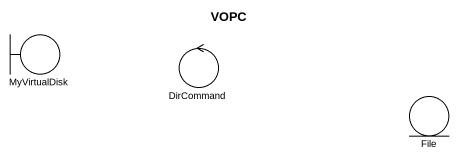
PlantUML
@startuml
title VOPC
boundary MyVirtualDisk
control DirCommand
entity "File" as File_
@enduml
